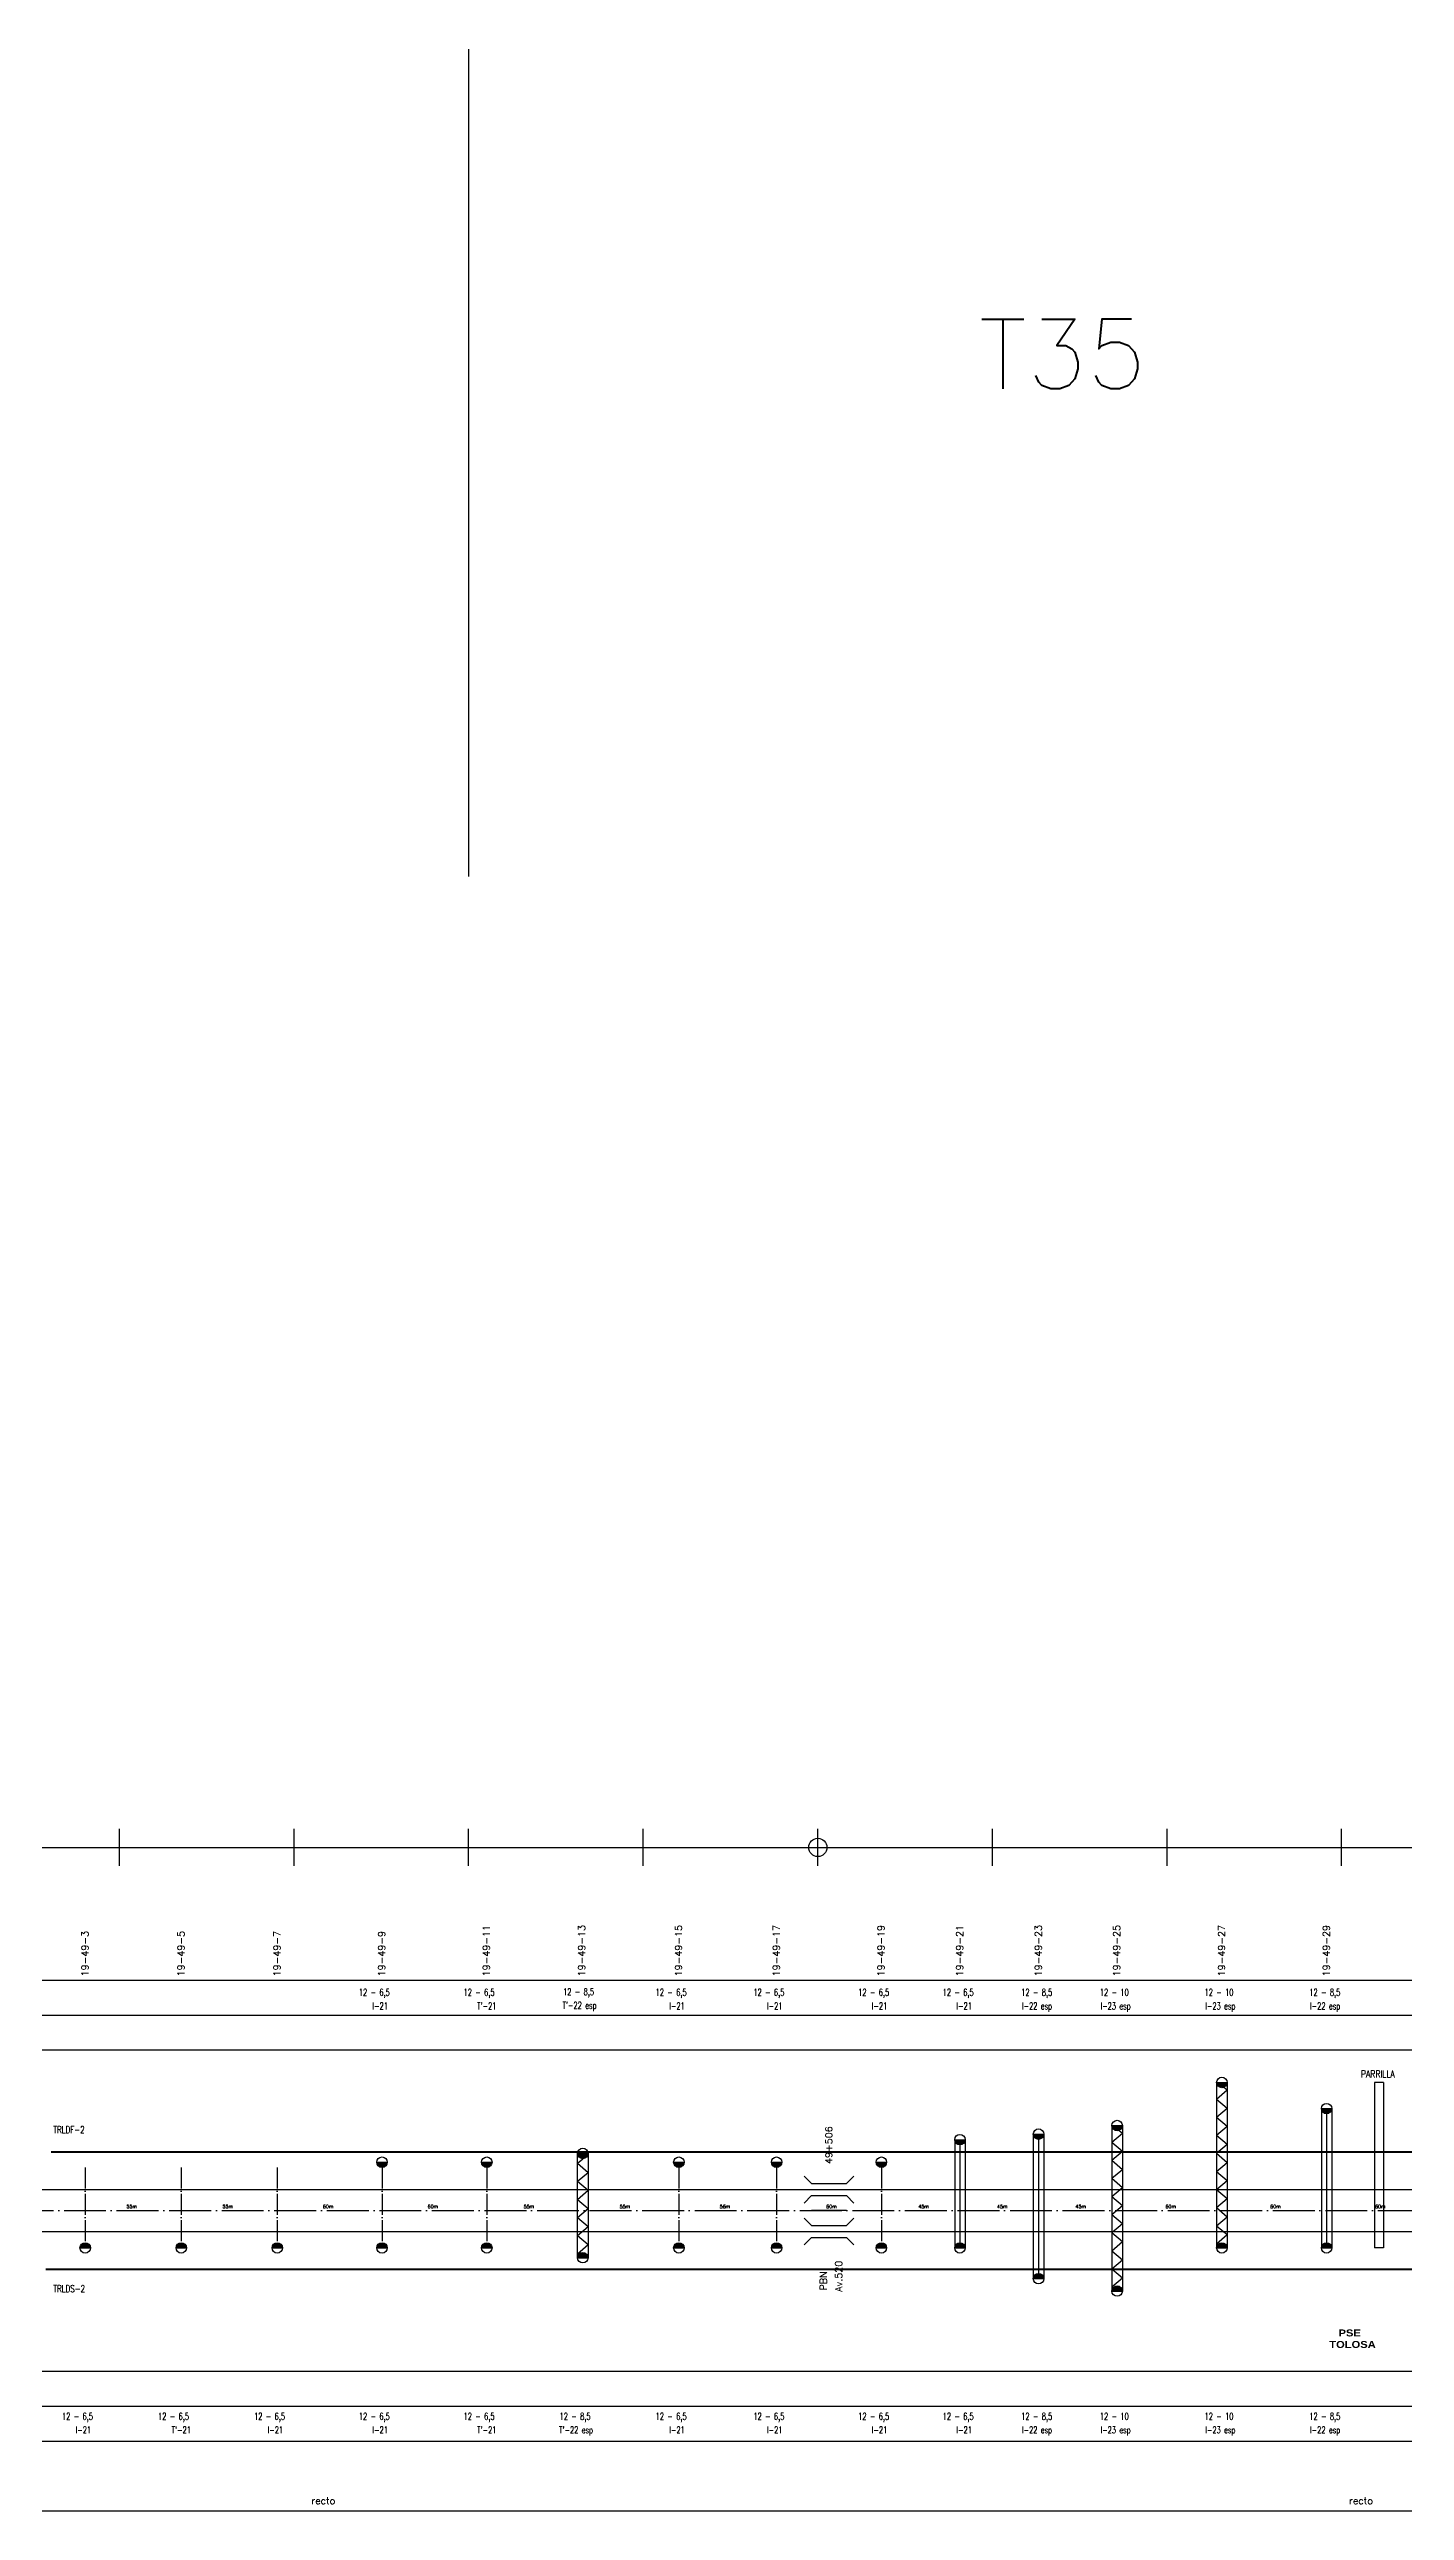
# Model space of a CAD drawing. Header units: millimetres. Extents: x 63 to 27368, y 135 to 1565.
# Drawn here: x 23628 to 24404, y 155 to 1565 of the extents above; entities that cross this region are included whole.
import ezdxf

# ---------------------------------------------------------------- set-up
doc = ezdxf.new("R2010")
doc.units = ezdxf.units.MM
doc.linetypes.add('ACAD_ISO04W100', pattern=[30, 24, -3, 0, -3])
for name, color, linetype in [('catenaria via ascendente', 7, 'Continuous'), ('catenaria vía descendente', 7, 'Continuous'), ('Eje de entrevías', 254, 'Continuous'), ('LDF', 5, 'Continuous'), ('LDS', 1, 'Continuous'), ('longitud vano', 7, 'Continuous'), ('Nº de poste', 6, 'Continuous'), ('progresivas', 4, 'Continuous'), ('TEXTOS', 3, 'Continuous')]:
    doc.layers.add(name, color=color, linetype=linetype)
doc.styles.add('SIMPLEX', font='simplex.shx', dxfattribs={"width": 0.75})
doc.styles.add('STYLE1', font='romans.shx')
doc.styles.add('TEXTO_SELLO', font='')
doc.styles.get('TEXTO_SELLO').set_extended_font_data('Arial Black', bold=True)

msp = doc.modelspace()

# ---------------------------------------------------------------- hatches: boundary and pattern name
for points in [[(24302.6, 400.4), (24296.6, 400.4, 1)], [(24362.6, 385.4), (24356.6, 385.4, 1)], [(24152.6, 367.6), (24146.6, 367.6, 1)], [(24197.6, 370.8), (24191.6, 370.8, 1)], [(24242.6, 375.7), (24236.6, 375.7, 1)], [(23821.6, 354.7), (23815.6, 354.7, 1)], [(23881.6, 354.7), (23875.6, 354.7, 1)], [(23936.6, 359.7), (23930.6, 359.7, 1)], [(23991.6, 354.7), (23985.6, 354.7, 1)], [(24047.6, 354.7), (24041.6, 354.7, 1)], [(24107.6, 354.7), (24101.6, 354.7, 1)], [(23651.6, 305.6), (23645.6, 305.6, -1)], [(23706.6, 305.6), (23700.6, 305.6, -1)], [(23761.6, 305.6), (23755.6, 305.6, -1)], [(23821.6, 305.6), (23815.6, 305.6, -1)], [(23881.6, 305.6), (23875.6, 305.6, -1)], [(23936.6, 300), (23930.6, 300, -1)], [(23991.6, 305.6), (23985.6, 305.6, -1)], [(24047.6, 305.6), (24041.6, 305.6, -1)], [(24107.6, 305.6), (24101.6, 305.6, -1)], [(24152.6, 305.6), (24146.6, 305.6, -1)], [(24302.6, 305.6), (24296.6, 305.6, -1)], [(24362.6, 305.6), (24356.6, 305.6, -1)], [(24197.6, 288), (24191.6, 288, -1)], [(24242.6, 280.9), (24236.6, 280.9, -1)]]:
    msp.add_hatch(color=256).paths.add_polyline_path(points)

# ---------------------------------------------------------------- linework, layer by layer
for p, q in [((23868.2, 1565.1), (23868.2, 1091.2)), ((23668.2, 524.4), (23668.2, 545.6)), ((23768.2, 524.4), (23768.2, 545.6)), ((23868.2, 524.4), (23868.2, 545.6)), ((23968.2, 524.4), (23968.2, 545.6)), ((24068.2, 524.4), (24068.2, 545.6)), ((24168.2, 524.4), (24168.2, 545.6)), ((24268.2, 524.4), (24268.2, 545.6)), ((24368.2, 524.4), (24368.2, 545.6)), ((68.2, 535), (27368.2, 535)), ((68.2, 459), (27368.2, 459)), ((68.2, 439), (27368.2, 439)), ((68.2, 419), (27368.2, 419)), ((24296.6, 400.4), (24302.6, 400.4)), ((24296.6, 400.4), (24296.6, 305.6)), ((24296.6, 390.9), (24302.6, 396.1)), ((24300.8, 397.7), (24302.6, 396.1)), ((24302.6, 400.4), (24302.6, 305.6)), ((24296.6, 390.9), (24302.6, 385.7)), ((24296.6, 380.5), (24302.6, 385.7)), ((24356.6, 385.4), (24362.6, 385.4)), ((24356.6, 385.4), (24356.6, 305.6)), ((24359.6, 382.4), (24359.6, 305.6)), ((24362.6, 385.7), (24362.6, 385.7)), ((24362.6, 385.4), (24362.6, 305.6)), ((24146.6, 367.6), (24152.6, 367.6)), ((24146.6, 367.6), (24146.6, 305.6)), ((24152.6, 367.6), (24152.6, 305.6)), ((24191.6, 370.8), (24197.6, 370.8)), ((24191.6, 370.8), (24191.6, 288)), ((24194.6, 367.8), (24194.6, 291)), ((24197.6, 370.8), (24197.6, 288)), ((24236.6, 375.7), (24242.6, 375.7)), ((24236.6, 375.7), (24236.6, 280.9)), ((24236.6, 366.2), (24242.6, 371.4)), ((24240.8, 372.9), (24242.6, 371.4)), ((24242.6, 375.7), (24242.6, 280.9)), ((24296.6, 380.5), (24302.6, 375.4)), ((24296.6, 370.2), (24302.6, 375.4)), ((24296.6, 370.2), (24302.6, 365)), ((23815.6, 354.7), (23821.6, 354.7)), ((23875.6, 354.7), (23881.6, 354.7)), ((23930.6, 359.7), (23936.6, 359.7)), ((23930.6, 300), (23930.6, 359.7)), ((23930.6, 354.1), (23933.6, 356.7)), ((23930.6, 354.1), (23936.6, 348.9)), ((23936.6, 359.7), (23936.6, 300)), ((23936.6, 359.3), (23936.6, 359.3)), ((23985.6, 354.7), (23991.6, 354.7)), ((24041.6, 354.7), (24047.6, 354.7)), ((24101.6, 354.7), (24107.6, 354.7)), ((24149.6, 364.6), (24149.6, 308.6)), ((24236.6, 366.2), (24242.6, 361)), ((24236.6, 355.8), (24242.6, 361)), ((24236.6, 355.8), (24242.6, 350.6)), ((24296.6, 359.8), (24302.6, 365)), ((24296.6, 359.8), (24302.6, 354.6)), ((24296.6, 349.4), (24302.6, 354.6)), ((23930.6, 343.8), (23936.6, 348.9)), ((23930.6, 343.8), (23936.6, 338.6)), ((23930.6, 333.4), (23936.6, 338.6)), ((24064.6, 342.5), (24060.4, 346.7)), ((24084.6, 342.5), (24088.8, 346.7)), ((24236.6, 345.5), (24242.6, 350.6)), ((24236.6, 345.5), (24242.6, 340.3)), ((24236.6, 335.1), (24242.6, 340.3)), ((24296.6, 349.4), (24302.6, 344.3)), ((24296.6, 339.1), (24302.6, 344.3)), ((24296.6, 339.1), (24302.6, 333.9)), ((23930.6, 333.4), (23936.6, 328.2)), ((23930.6, 323), (23936.6, 328.2)), ((24064.6, 335.6), (24060.4, 331.3)), ((24084.6, 327), (24064.6, 327)), ((24084.6, 335.6), (24088.8, 331.3)), ((24236.6, 335.1), (24242.6, 329.9)), ((24236.6, 324.7), (24242.6, 329.9)), ((24236.6, 324.7), (24242.6, 319.5)), ((24296.6, 328.7), (24302.6, 333.9)), ((24296.6, 328.7), (24302.6, 323.5)), ((23930.6, 323), (23936.6, 317.8)), ((23930.6, 312.7), (23936.6, 317.8)), ((23930.6, 312.7), (23936.6, 307.5)), ((24064.6, 318.5), (24060.4, 322.7)), ((24064.6, 311.6), (24060.4, 307.3)), ((24084.6, 318.5), (24088.8, 322.7)), ((24084.6, 311.6), (24088.8, 307.3)), ((24236.6, 314.4), (24242.6, 319.5)), ((24236.6, 314.4), (24242.6, 309.2)), ((24296.6, 318.3), (24302.6, 323.5)), ((24296.6, 318.3), (24302.6, 313.2)), ((24296.6, 308), (24302.6, 313.2)), ((23645.6, 305.6), (23651.6, 305.6)), ((23700.6, 305.6), (23706.6, 305.6)), ((23755.6, 305.6), (23761.6, 305.6)), ((23815.6, 305.6), (23821.6, 305.6)), ((23875.6, 305.6), (23881.6, 305.6)), ((23930.6, 302.3), (23936.6, 307.5)), ((23930.6, 302.3), (23931.2, 301.8)), ((23930.6, 300), (23936.6, 300)), ((23985.6, 305.6), (23991.6, 305.6)), ((24041.6, 305.6), (24047.6, 305.6)), ((24101.6, 305.6), (24107.6, 305.6)), ((24146.6, 305.6), (24152.6, 305.6)), ((24236.6, 304), (24242.6, 309.2)), ((24236.6, 304), (24242.6, 298.8)), ((24236.6, 293.6), (24242.6, 298.8)), ((24296.6, 305.6), (24302.6, 305.6)), ((24356.6, 305.6), (24362.6, 305.6)), ((24191.6, 288), (24197.6, 288)), ((24236.6, 293.6), (24242.6, 288.4)), ((24236.6, 283.3), (24242.6, 288.4)), ((24236.6, 280.9), (24242.6, 280.9)), ((68.2, 235), (27368.2, 235)), ((68.2, 215), (27368.2, 215)), ((68.2, 195), (27368.2, 195)), ((23583.7, 155), (26801.7, 155))]:
    msp.add_line(p, q)
at = {"color": 5}
for p, q in [((24392.1, 400.4), (24387.1, 400.4)), ((24387.1, 400.4), (24387.1, 305.6)), ((24392.1, 400.4), (24392.1, 305.6)), ((24392.1, 305.6), (24387.1, 305.6))]:
    msp.add_line(p, q, dxfattribs=at)
at = {"linetype": 'ACAD_ISO04W100', "ltscale": 0.5}
for p, q in [((23648.6, 351.7), (23648.6, 308.6)), ((23703.6, 351.7), (23703.6, 308.6)), ((23758.6, 351.7), (23758.6, 308.6)), ((23818.6, 351.7), (23818.6, 308.6)), ((23878.6, 351.7), (23878.6, 308.6)), ((23988.6, 351.7), (23988.6, 308.6)), ((24044.6, 351.7), (24044.6, 308.6)), ((24104.6, 351.7), (24104.6, 308.6))]:
    msp.add_line(p, q, dxfattribs=at)
for centre, radius in [((24068.2, 535), 5.24), ((24299.6, 400.4), 3), ((24359.6, 385.4), 3), ((24149.6, 367.6), 3), ((24194.6, 370.8), 3), ((24239.6, 375.7), 3), ((23818.6, 354.7), 3), ((23878.6, 354.7), 3), ((23933.6, 359.7), 3), ((23988.6, 354.7), 3), ((24044.6, 354.7), 3), ((24104.6, 354.7), 3), ((23648.6, 305.6), 3), ((23703.6, 305.6), 3), ((23758.6, 305.6), 3), ((23818.6, 305.6), 3), ((23878.6, 305.6), 3), ((23933.6, 300), 3), ((23988.6, 305.6), 3), ((24044.6, 305.6), 3), ((24104.6, 305.6), 3), ((24149.6, 305.6), 3), ((24299.6, 305.6), 3), ((24359.6, 305.6), 3), ((24194.6, 288), 3), ((24239.6, 280.9), 3)]:
    msp.add_circle(centre, radius)
at = {"layer": 'catenaria via ascendente'}
for p, q in [((68.2, 339), (27368.2, 339)), ((24064.6, 342.5), (24084.6, 342.5)), ((24064.6, 335.6), (24084.6, 335.6)), ((68.2, 315), (26873.7, 315))]:
    msp.add_line(p, q, dxfattribs=at)
at = {"layer": 'catenaria vía descendente'}
for p, q in [((17302.1, 315), (27368.2, 315)), ((24064.6, 318.5), (24084.6, 318.5)), ((24064.6, 311.6), (24084.6, 311.6))]:
    msp.add_line(p, q, dxfattribs=at)
at = {"layer": 'Eje de entrevías', "linetype": 'ACAD_ISO04W100'}
msp.add_line((68.2, 327), (27368.2, 327), dxfattribs=at)
at = {"layer": 'LDF', "lineweight": 50}
msp.add_line((23629.1, 360.7), (24903.6, 360.7), dxfattribs=at)
at = {"layer": 'LDS', "lineweight": 50}
msp.add_line((23626.1, 293.4), (24906.6, 293.4), dxfattribs=at)

# ---------------------------------------------------------------- texts
at = {"color": 3, "linetype": 'Continuous', "style": 'STYLE1'}
msp.add_text('T35', height=40, dxfattribs=at).set_placement((24160.5, 1370.5))
at = {"linetype": 'Continuous'}
for s, style, width, p in [('PARRILLA', 'STYLE1', 0.8, (24379.3, 403.2)), ('TRLDF-2', 'SIMPLEX', 0.75, (23630.4, 371.3)), ('TRLDS-2', 'SIMPLEX', 0.75, (23630.4, 280.2))]:
    msp.add_text(s, height=4, dxfattribs=dict(at, style=style, width=width)).set_placement(p)
at = {"linetype": 'Continuous', "style": 'TEXTO_SELLO'}
for s, p in [('PSE', (24366.4, 254.9)), ('TOLOSA', (24361.1, 248.3))]:
    msp.add_text(s, height=4, dxfattribs=at).set_placement(p)
at = {"layer": 'longitud vano', "linetype": 'Continuous', "style": 'STYLE1'}
for s, p in [('55m', (23672.2, 328.3)), ('55m', (23727.2, 328.3)), ('60m', (23784.7, 328.3)), ('60m', (23844.7, 328.3)), ('55m', (23899.7, 328.3)), ('55m', (23954.7, 328.3)), ('56m', (24012, 328.3)), ('60m', (24073, 328.3)), ('45m', (24125.8, 328.3)), ('45m', (24170.8, 328.3)), ('45m', (24215.8, 328.3)), ('60m', (24267.3, 328.3)), ('60m', (24327.3, 328.3)), ('60m', (24387.3, 328.3))]:
    msp.add_text(s, height=2, dxfattribs=at).set_placement(p)
at = {"layer": 'Nº de poste', "linetype": 'Continuous', "style": 'STYLE1'}
for s, p in [('19-49-3', (23650.4, 461.1)), ('19-49-5', (23705.4, 461.1)), ('19-49-7', (23760.4, 461.1)), ('19-49-9', (23820.4, 461.1)), ('19-49-11', (23880.4, 461.1)), ('19-49-13', (23935, 461.1)), ('19-49-15', (23990.4, 461.1)), ('19-49-17', (24046.4, 461.1)), ('19-49-19', (24106.4, 461.1)), ('19-49-21', (24151.4, 461.1)), ('19-49-23', (24196.4, 461.1)), ('19-49-25', (24241.4, 461.1)), ('19-49-27', (24301.4, 461.1)), ('19-49-29', (24361.4, 461.1))]:
    msp.add_text(s, height=4, rotation=90, dxfattribs=at).set_placement(p)
at = {"layer": 'progresivas', "linetype": 'Continuous', "style": 'STYLE1'}
msp.add_text('49+506', height=4, rotation=90, dxfattribs=at).set_placement((24076.5, 353.7))
at = {"layer": 'TEXTOS', "linetype": 'Continuous', "style": 'STYLE1', "width": 0.7}
for s, p in [('12 - 6,5', (23805.3, 450)), ('12 - 6,5', (23865.3, 450)), ('12 - 8,5', (23922.3, 450.3)), ('12 - 6,5', (23975.3, 450)), ('12 - 6,5', (24031.3, 450)), ('12 - 6,5', (24091.3, 450)), ('12 - 6,5', (24139.7, 450)), ('12 - 8,5', (24184.7, 450)), ('12 - 10', (24229.7, 450)), ('12 - 10', (24289.7, 450)), ('12 - 8,5', (24349.7, 450)), ('I-21', (23813.1, 442.2)), ("T'-21", (23873.1, 442.2)), ("T'-22 esp", (23922, 442.5)), ('I-21', (23983.1, 442.2)), ('I-21', (24039.1, 442.2)), ('I-21', (24099.1, 442.2)), ('I-21', (24147.6, 442.2)), ('I-22 esp', (24185.1, 442.2)), ('I-23 esp', (24230.1, 442.2)), ('I-23 esp', (24290.1, 442.2)), ('I-22 esp', (24350.1, 442.2)), ('12 - 6,5', (23635.3, 207.1)), ('I-21', (23643.1, 199.4)), ('12 - 6,5', (23690.3, 207.1)), ("T'-21", (23698.1, 199.4)), ('12 - 6,5', (23745.3, 207.1)), ('I-21', (23753.1, 199.4)), ('12 - 6,5', (23805.3, 207.1)), ('I-21', (23813.1, 199.4)), ('12 - 6,5', (23865.3, 207.1)), ("T'-21", (23873.1, 199.4)), ("T'-22 esp", (23920, 199.4)), ('12 - 8,5', (23920.3, 207.1)), ('12 - 6,5', (23975.3, 207.1)), ('I-21', (23983.1, 199.4)), ('12 - 6,5', (24031.3, 207.1)), ('I-21', (24039.1, 199.4)), ('12 - 6,5', (24091.3, 207.1)), ('I-21', (24099.1, 199.4)), ('12 - 6,5', (24139.7, 207.1)), ('I-21', (24147.6, 199.4)), ('12 - 8,5', (24184.7, 207.1)), ('I-22 esp', (24185.1, 199.4)), ('12 - 10', (24229.7, 207.1)), ('I-23 esp', (24230.1, 199.4)), ('12 - 10', (24289.7, 207.1)), ('I-23 esp', (24290.1, 199.4)), ('12 - 8,5', (24349.7, 207.1)), ('I-22 esp', (24350.1, 199.4))]:
    msp.add_text(s, height=4, dxfattribs=at).set_placement(p)
at = {"layer": 'TEXTOS', "linetype": 'Continuous', "style": 'STYLE1'}
for s, p in [('Av.520', (24082.1, 280.4)), ('PBN', (24073.4, 281.2))]:
    msp.add_text(s, height=4, rotation=90, dxfattribs=at).set_placement(p)
for p in [(23778.1, 158.8), (24372.4, 158.8)]:
    msp.add_text('recto', height=4, dxfattribs=at).set_placement(p)

doc.saveas('drawing.dxf')
